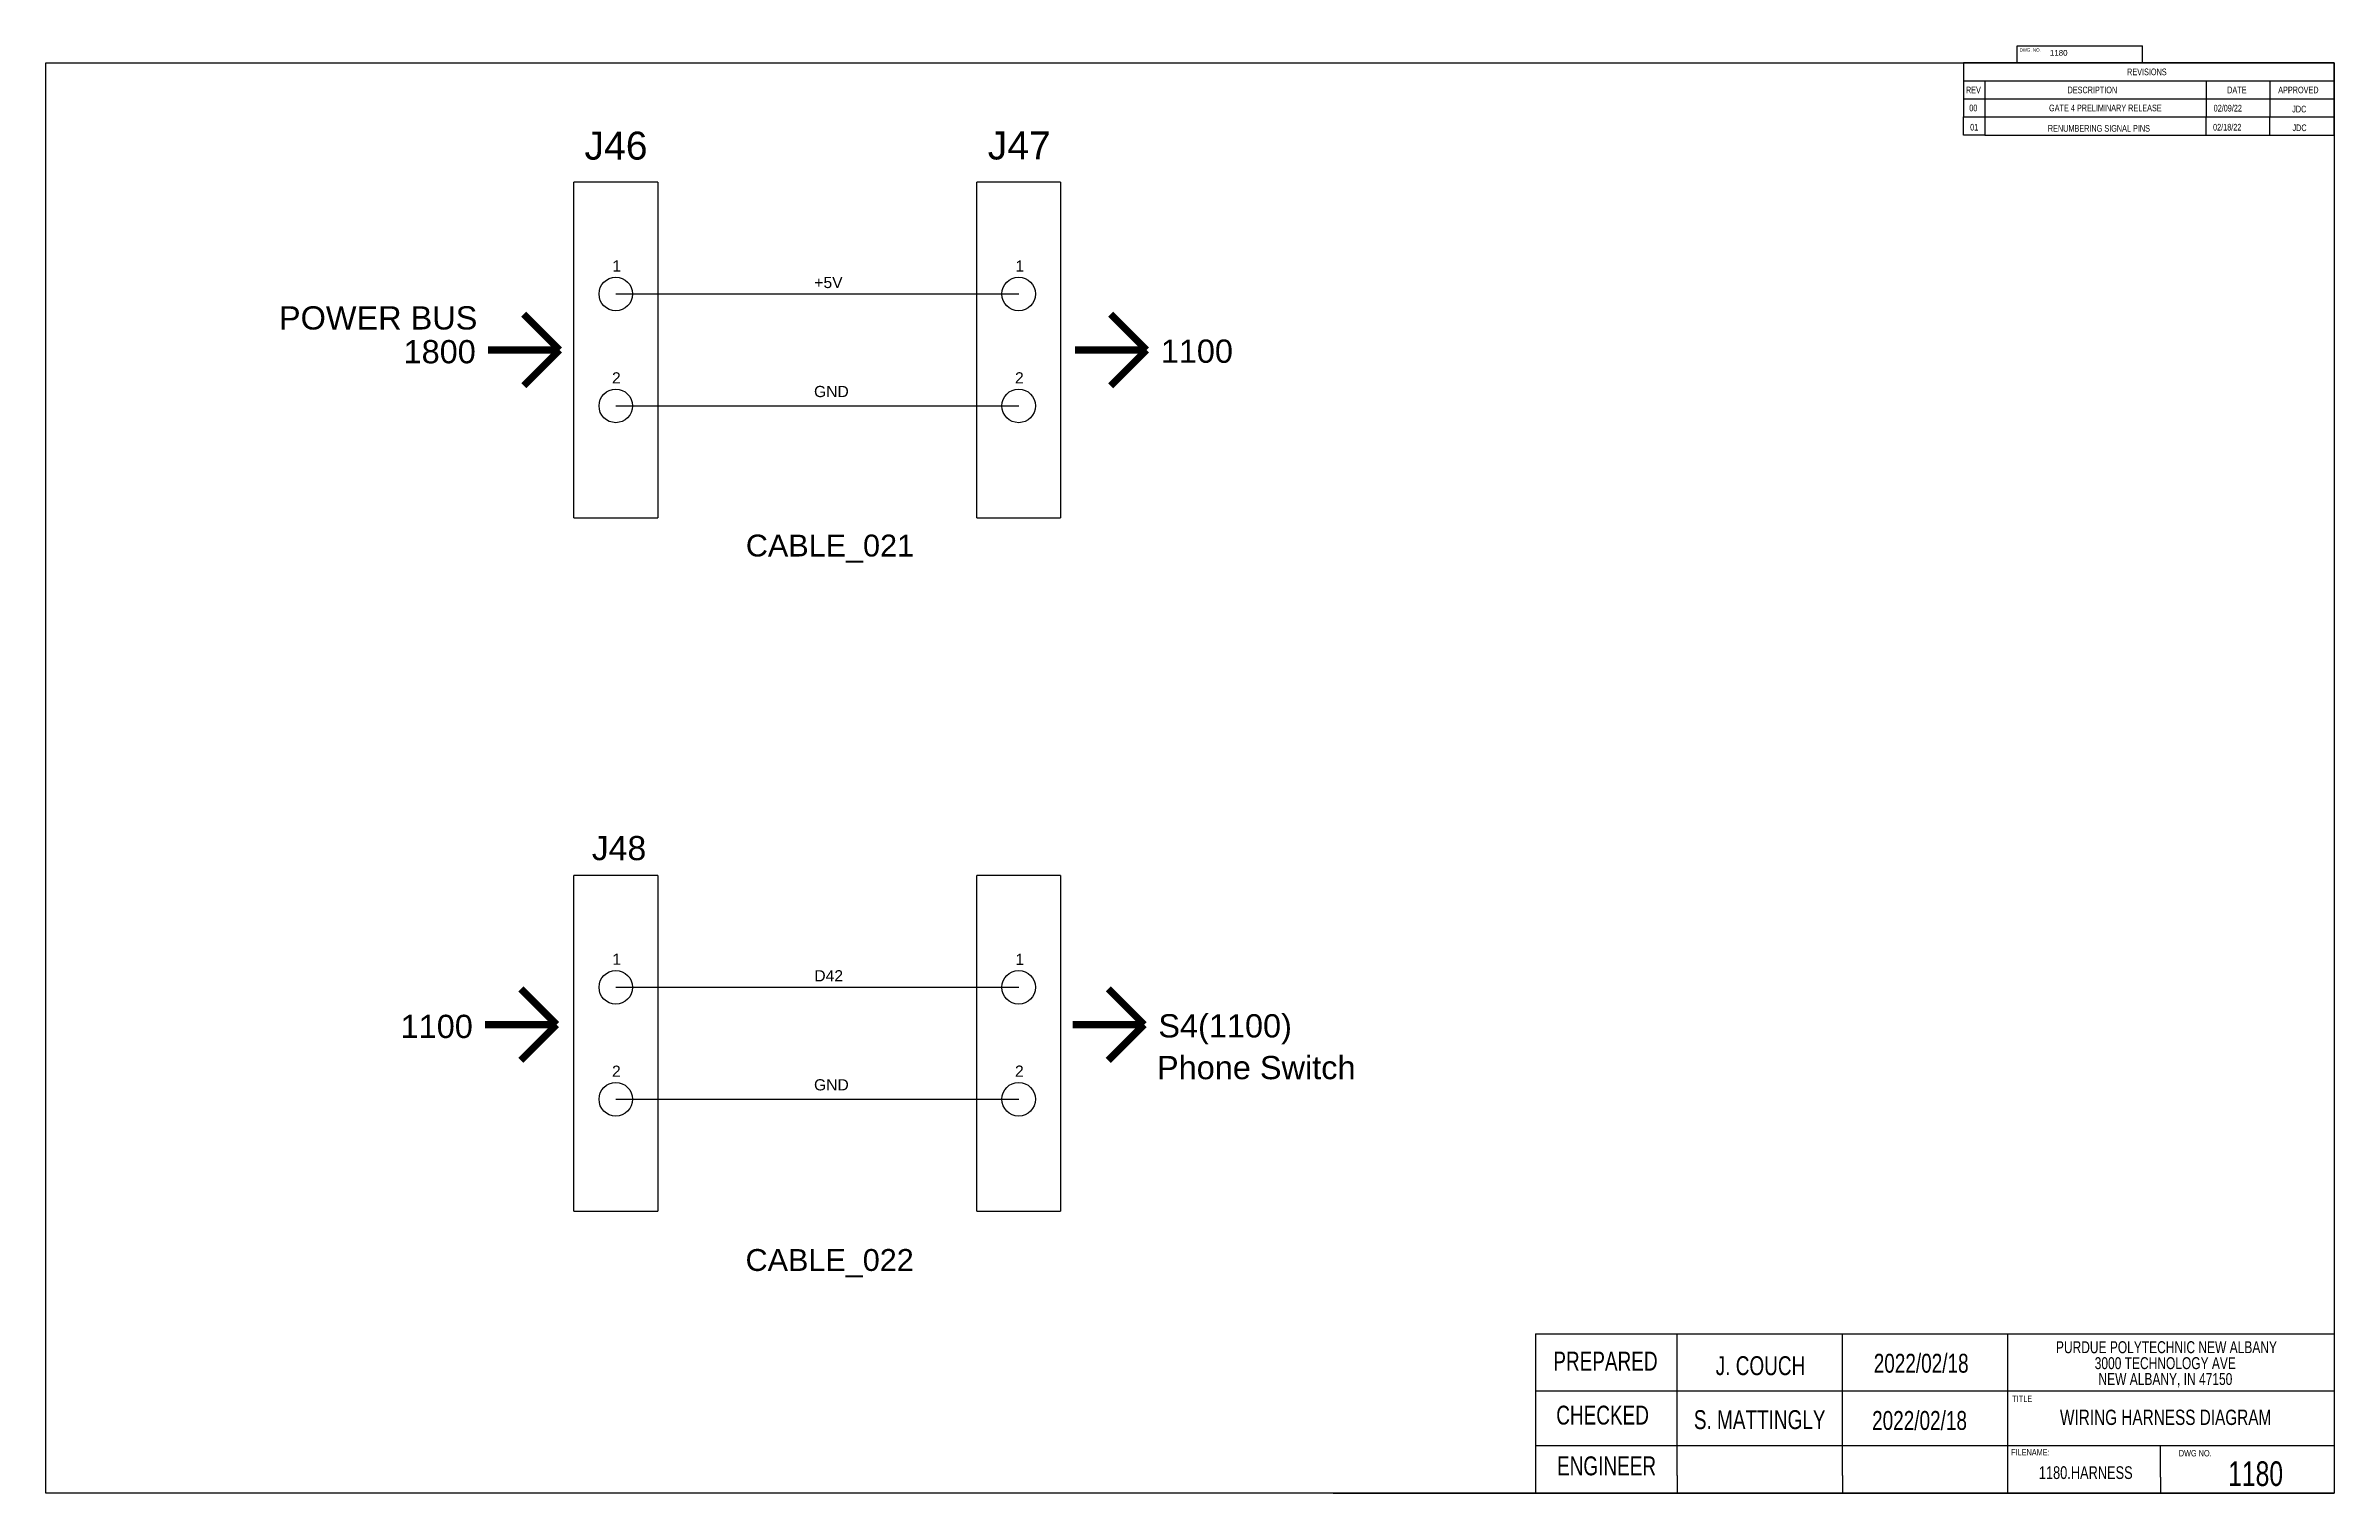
# Model space of a CAD drawing. Header units: inches. Extents: x 2.5 to 50.5, y 2.5 to 32.9.
import ezdxf

# ---------------------------------------------------------------- set-up
doc = ezdxf.new("R2010")
doc.units = ezdxf.units.IN
doc.header["$MEASUREMENT"] = 0
doc.layers.add('SLD-0', color=7, linetype='Continuous')
doc.styles.add('SLDTEXTSTYLE0', font='TXT', dxfattribs={"width": 0.75})
doc.styles.get("Standard").update_dxf_attribs({"font": 'arial.ttf'})

# ---------------------------------------------------------------- blocks, each defined once
blk = doc.blocks.new('SW_TABLEANNOTATION_0')
at = {"color": 0, "linetype": 'Continuous', "lineweight": 25}
for p, q in [((0, 0), (0, -0.338)), ((0, 0), (0.4, 0)), ((0, 0), (0, -1.015)), ((6.955, 0), (0, 0)), ((0.4, 0), (4.55, 0)), ((4.55, 0), (5.75, 0)), ((5.75, 0), (6.955, 0)), ((6.955, 0), (6.955, -0.338)), ((6.955, -1.015), (6.955, 0)), ((0, -0.338), (0, -0.677)), ((0, -0.338), (0.4, -0.338)), ((0.4, -0.338), (0.4, -0.677)), ((0.4, -0.338), (4.55, -0.338)), ((4.55, -0.338), (4.55, -0.677)), ((4.55, -0.338), (5.75, -0.338)), ((5.75, -0.338), (5.75, -0.677)), ((5.75, -0.338), (6.955, -0.338)), ((6.955, -0.338), (6.955, -0.677)), ((0, -0.677), (0.4, -0.677)), ((0, -0.677), (0, -1.015)), ((0, -0.677), (6.955, -0.677)), ((0.4, -0.677), (4.55, -0.677)), ((0.4, -0.677), (0.4, -1.015)), ((4.55, -0.677), (5.75, -0.677)), ((4.55, -0.677), (4.55, -1.015)), ((5.75, -0.677), (6.955, -0.677)), ((5.75, -0.677), (5.75, -1.015)), ((6.955, -0.677), (6.955, -1.015)), ((0, -1.015), (0.4, -1.015)), ((0, -1.015), (6.955, -1.015)), ((0.4, -1.015), (4.55, -1.015)), ((0.4, -1.015), (0.4, -1.354)), ((4.55, -1.015), (5.75, -1.015)), ((5.75, -1.015), (6.955, -1.015))]:
    blk.add_line(p, q, dxfattribs=at)
for p, q in [((0, -1.354), (0, -1.015)), ((4.55, -1.354), (4.55, -1.015)), ((5.75, -1.354), (5.75, -1.015)), ((6.955, -1.354), (6.955, -1.015)), ((0.4, -1.354), (0, -1.354)), ((0.4, -1.354), (4.55, -1.354)), ((4.55, -1.354), (5.75, -1.354)), ((5.75, -1.354), (6.955, -1.354))]:
    blk.add_line(p, q)
at = {"color": 0, "linetype": 'Continuous', "lineweight": 18, "char_height": 0.125, "attachment_point": 1, "style": 'SLDTEXTSTYLE0'}
for s, insert in [('REVISIONS', (3.069, -0.107)), ('REV', (0.046, -0.446)), ('00', (0.108, -0.784)), ('DESCRIPTION', (1.952, -0.446)), ('DATE', (4.946, -0.446)), ('APPROVED', (5.904, -0.446)), ('01', (0.125, -1.145))]:
    blk.add_mtext(s, dxfattribs=dict(at, insert=insert))
at = {"color": 0, "linetype": 'Continuous', "lineweight": 18, "char_height": 0.125, "width": 2.42309, "attachment_point": 1, "style": 'SLDTEXTSTYLE0'}
for s, insert in [('GATE 4 PRELIMINARY RELEASE', (1.605, -0.784)), ('02/09/22', (4.693, -0.788)), ('JDC', (6.167, -0.805)), ('RENUMBERING SIGNAL PINS', (1.582, -1.167)), ('02/18/22', (4.682, -1.145)), ('JDC', (6.172, -1.156))]:
    blk.add_mtext(s, dxfattribs=dict(at, insert=insert))
blk = doc.blocks.new('SW_NOTE_0_8')
at = {"layer": 'SLD-0', "color": 0, "char_height": 0.125, "attachment_point": 2, "style": 'SLDTEXTSTYLE0'}
for s, insert in [('PURDUE POLYTECHNIC NEW ALBANY', (1.434, 0.161)), ('3000 TECHNOLOGY AVE', (1.422, -0.006)), ('NEW ALBANY, IN 47150', (1.423, -0.172))]:
    blk.add_mtext(s, dxfattribs=dict(at, insert=insert))

msp = doc.modelspace()

# ---------------------------------------------------------------- linework, layer by layer
for p, q in [((2.478, 24.497), (2.478, 32.497)), ((2.478, 32.497), (50.478, 32.497)), ((50.478, 32.497), (50.478, 2.497)), ((15.314, 29.996), (13.554, 29.996)), ((13.554, 22.954), (13.554, 29.996)), ((23.765, 29.996), (22.005, 29.996)), ((22.005, 22.954), (22.005, 29.996)), ((2.478, 2.497), (2.478, 24.497)), ((13.554, 22.954), (15.314, 22.954)), ((22.005, 22.954), (23.765, 22.954)), ((15.314, 15.454), (13.554, 15.454)), ((13.554, 8.413), (13.554, 15.454)), ((23.765, 15.454), (22.005, 15.454)), ((22.005, 8.413), (22.005, 15.454)), ((13.554, 8.413), (15.314, 8.413)), ((22.005, 8.413), (23.765, 8.413)), ((33.724, 5.838), (33.724, 2.497)), ((40.293, 5.838), (50.478, 5.838)), ((36.478, 2.497), (2.478, 2.497)), ((29.478, 2.497), (50.478, 2.497)), ((50.478, 2.497), (36.019, 2.497)), ((36.697, 2.865), (36.697, 2.497)), ((40.166, 2.865), (40.166, 2.497)), ((46.835, 2.831), (46.835, 2.497)), ((50.478, 2.497), (50.478, 2.497))]:
    msp.add_line(p, q)
at = {"color": 1}
msp.add_line((14.434, 27.649), (22.885, 27.649), dxfattribs=at)
at = {"color": 18, "true_color": 0x000000}
for p, q in [((14.434, 25.302), (22.885, 25.302)), ((14.434, 10.76), (22.885, 10.76))]:
    msp.add_line(p, q, dxfattribs=at)
at = {"color": 175, "true_color": 0x4554a5}
msp.add_line((14.434, 13.107), (22.885, 13.107), dxfattribs=at)
for points in [[(15.314, 29.996), (15.314, 22.954)], [(23.765, 29.996), (23.765, 22.954)], [(15.314, 15.454), (15.314, 8.413)], [(23.765, 15.454), (23.765, 8.413)]]:
    msp.add_lwpolyline(points)
at = {"const_width": 0.15}
for points in [[(13.254, 26.475), (12.504, 27.225)], [(25.565, 26.475), (24.815, 27.225)], [(13.254, 26.475), (11.754, 26.475)], [(13.254, 26.475), (12.504, 25.725)], [(25.565, 26.475), (24.065, 26.475)], [(25.565, 26.475), (24.815, 25.725)], [(13.192, 12.325), (12.442, 13.075)], [(25.515, 12.325), (24.765, 13.075)], [(13.192, 12.325), (11.692, 12.325)], [(13.192, 12.325), (12.442, 11.575)], [(25.515, 12.325), (24.015, 12.325)], [(25.515, 12.325), (24.765, 11.575)]]:
    msp.add_lwpolyline(points, dxfattribs=at)
for centre in [(14.434, 27.649), (22.885, 27.649), (14.434, 25.302), (22.885, 25.302), (14.434, 13.107), (22.885, 13.107), (14.434, 10.76), (22.885, 10.76)]:
    msp.add_circle(centre, 0.352)
at = {"layer": 'SLD-0', "color": 7, "linetype": 'Continuous', "lineweight": 25}
for p, q in [((43.831, 32.497), (43.831, 32.855)), ((43.831, 32.855), (46.459, 32.855)), ((46.459, 32.497), (46.459, 32.855)), ((33.724, 5.838), (43.635, 5.838)), ((33.724, 5.838), (43.635, 5.838)), ((36.697, 2.865), (36.697, 5.838)), ((40.166, 2.865), (40.166, 5.838)), ((43.635, 2.497), (43.635, 5.838)), ((33.724, 4.646), (43.635, 4.646)), ((43.635, 4.646), (50.478, 4.646)), ((33.724, 3.499), (43.635, 3.499)), ((43.635, 3.499), (50.478, 3.499)), ((46.835, 2.831), (46.835, 3.499))]:
    msp.add_line(p, q, dxfattribs=at)

# ---------------------------------------------------------------- block references
at = {"color": 7, "linetype": 'Continuous', "lineweight": 18, "xscale": 1.118033988749895, "yscale": 1.118033988749895, "zscale": 1.118033988749895}
msp.add_blockref('SW_TABLEANNOTATION_0', (42.702, 32.497), dxfattribs=at)
at = {"layer": 'SLD-0', "xscale": 2.004782487836321, "yscale": 2.004782487836321, "zscale": 1.603825990269057}
msp.add_blockref('SW_NOTE_0_8', (44.084, 5.362), dxfattribs=at)

# ---------------------------------------------------------------- texts
for s, height, p in [('POWER BUS', 0.4875, (7.369, 26.904)), ('1800', 0.4875, (9.983, 26.195)), ('1100', 0.4875, (25.864, 26.206)), ('CABLE_021', 0.4589, (17.162, 22.143)), ('1100', 0.4875, (9.921, 12.044)), ('S4(1100)', 0.4875, (25.814, 12.056)), ('Phone Switch', 0.4875, (25.786, 11.18)), ('CABLE_022', 0.4589, (17.156, 7.159))]:
    msp.add_text(s, height=height).set_placement(p)
at = {"attachment_point": 1}
for s, width, gutter_width, heights, insert, char_height in [('1180', 1.61993, 0.534, [0], (44.513, 32.766), 0.1195), ('J46', 0.36263, 1.5, [0.307], (13.778, 31.054), 0.5868), ('J47', 0.36263, 1.5, [0.307], (22.236, 31.057), 0.5868), ('1', 0.1578, 1.5, [0], (14.361, 28.355), 0.235), ('1', 0.1578, 1.5, [0], (22.816, 28.353), 0.235), ('\\pxt1;+5V', 1.89299, 1.5, [0.432], (18.599, 28.008), 0.2347), ('2', 0.1578, 1.5, [0], (14.354, 26.007), 0.235), ('2', 0.1578, 1.5, [0], (22.807, 26.008), 0.235), ('\\pxt1;GND', 1.85351, 1.5, [0], (18.592, 25.721), 0.2347), ('J48', 0.36263, 1.5, [0.307], (13.931, 16.281), 0.507), ('1', 0.1578, 1.5, [0], (14.361, 13.814), 0.235), ('\\pxt1;D42', 1.85351, 1.5, [0], (18.599, 13.467), 0.2347), ('1', 0.1578, 1.5, [0], (22.816, 13.812), 0.235), ('2', 0.1578, 1.5, [0], (14.354, 11.465), 0.235), ('\\pxt1;GND', 1.85351, 1.5, [0], (18.592, 11.18), 0.2347), ('2', 0.1578, 1.5, [0], (22.807, 11.467), 0.235)]:
    msp.add_mtext_dynamic_manual_height_columns(s, width=width, gutter_width=gutter_width, heights=heights, dxfattribs=dict(at, insert=insert, char_height=char_height))
at = {"layer": 'SLD-0', "style": 'SLDTEXTSTYLE0'}
for s, insert, char_height, attachment_point in [('DWG. NO.', (44.101, 32.804), 0.0746, 2), ('PREPARED', (35.192, 5.465), 0.3964, 2), ('CHECKED', (35.132, 4.333), 0.3964, 2), ('TITLE', (43.934, 4.544), 0.1337, 2), ('S. MATTINGLY', (38.427, 4.238), 0.39641, 2), ('WIRING HARNESS DIAGRAM', (46.942, 4.249), 0.32077, 2), ('FILENAME:', (44.105, 3.422), 0.1337, 2), ('DWG NO.', (47.219, 3.402), 0.1337, 1), ('ENGINEER', (35.215, 3.269), 0.3964, 2), ('1180.HARNESS', (45.266, 3.062), 0.2673, 2)]:
    msp.add_mtext(s, dxfattribs=dict(at, insert=insert, char_height=char_height, attachment_point=attachment_point))
at = {"layer": 'SLD-0', "attachment_point": 2, "style": 'SLDTEXTSTYLE0'}
for s, insert, char_height, width in [('J. COUCH', (38.444, 5.37), 0.3964, 3.54431), ('2022/02/18', (41.814, 5.421), 0.3964, 2.52712), ('2022/02/18', (41.78, 4.221), 0.3964, 2.67577), ('1180', (48.829, 3.165), 0.5164, 1.77053)]:
    msp.add_mtext(s, dxfattribs=dict(at, insert=insert, char_height=char_height, width=width))

doc.saveas('drawing.dxf')
